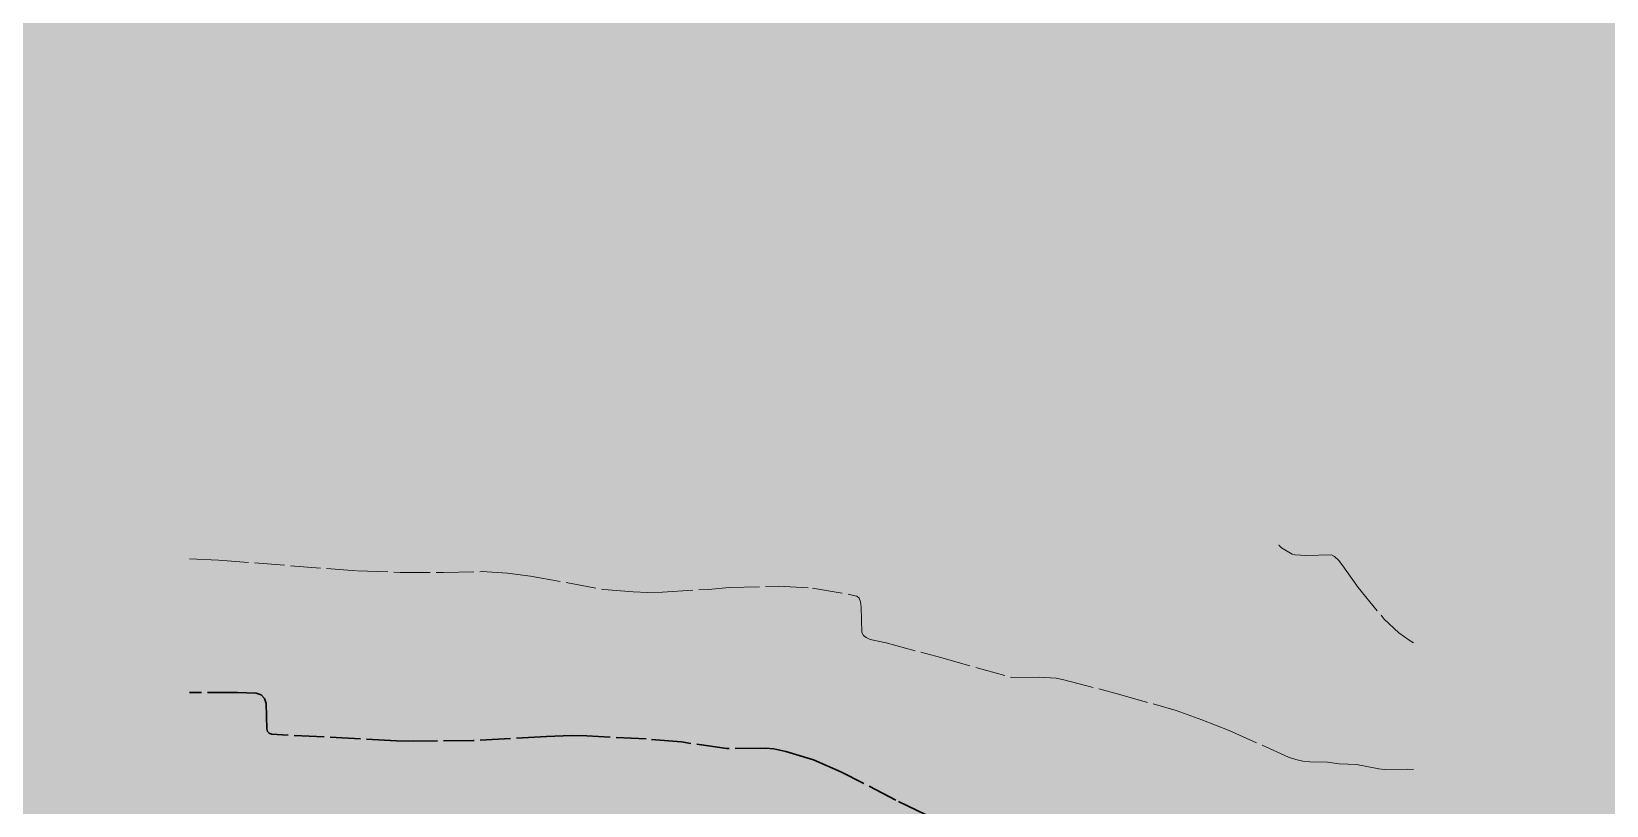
# Model space of a CAD drawing. Header units: metres. Extents: x 226877 to 228933, y 6571586 to 6573950.
# Drawn here: x 227771.2 to 227937.2, y 6571893.4 to 6571975 of the extents above; entities that cross this region are included whole.
import ezdxf

# ---------------------------------------------------------------- set-up
doc = ezdxf.new("R2010")
doc.units = ezdxf.units.M
doc.header["$LTSCALE"] = 2.5
doc.linetypes.add('DASHED', pattern=[1.524, 1.27, -0.254])
for name, color, linetype, lineweight in [('C-IMAG-LOCL', 8, 'CONTINUOUS', 13), ('C-PROP-BDY', 3, 'CONTINUOUS', 50), ('C-TOPO-EXST', 8, 'DASHED', 13)]:
    doc.layers.add(name, color=color, linetype=linetype, lineweight=lineweight)
picture_1 = doc.add_image_def('image1.png', size_in_pixel=(1400, 1199))

msp = doc.modelspace()

# ---------------------------------------------------------------- hatches: boundary and pattern name
at = {"layer": 'C-PROP-BDY', "true_color": 0xffe633, "transparency": 33554521}
msp.add_hatch(color=7, dxfattribs=at).paths.add_polyline_path([(228025.27, 6571814.67), (227673.7, 6571859.47), (227625.75, 6571865.58), (227784.61, 6573120), (228184.96, 6573064.69)])
at = {"layer": 'C-PROP-BDY', "true_color": 0xe6f5e0}
msp.add_hatch(color=7, dxfattribs=at).paths.add_polyline_path([(228025.27, 6571814.67), (227673.7, 6571859.47), (227625.75, 6571865.58), (227784.61, 6573120), (228184.96, 6573064.69)])

# ---------------------------------------------------------------- linework, layer by layer
at = {"layer": 'C-TOPO-EXST', "lineweight": 13, "true_color": 0x808080}
for points in [[(227787.87, 6571919.4), (227790.91, 6571919.25), (227805.58, 6571918.12), (227810.05, 6571917.96), (227814.65, 6571917.95), (227818.7, 6571918.04), (227821.39, 6571917.88), (227823.81, 6571917.57), (227831.55, 6571916.14), (227834.61, 6571915.9), (227836.14, 6571915.85), (227837.73, 6571915.88), (227842.57, 6571916.17), (227844.76, 6571916.37), (227849.9, 6571916.5), (227853.52, 6571916.29), (227857.38, 6571915.64), (227858.21, 6571915.46), (227858.43, 6571915.23), (227858.58, 6571914.84), (227858.66, 6571914.29), (227858.73, 6571911.62), (227858.89, 6571911.32), (227859.18, 6571911.08), (227859.62, 6571910.9), (227861.28, 6571910.53), (227867.06, 6571908.97), (227874.5, 6571906.88), (227877.42, 6571906.93), (227879.22, 6571906.8), (227880.03, 6571906.64), (227885.77, 6571905.13), (227891.87, 6571903.39), (227894.58, 6571902.43), (227897.44, 6571901.3), (227903.69, 6571898.48), (227904.47, 6571898.22), (227905.22, 6571898.05), (227905.95, 6571897.98), (227907.8, 6571897.96), (227909.03, 6571897.76), (227910.87, 6571897.7), (227913.21, 6571897.25), (227913.83, 6571897.19), (227916.2, 6571897.2), (227916.87, 6571897.17)], [(227902.68, 6571920.88), (227902.72, 6571920.8), (227902.95, 6571920.53), (227904.1, 6571919.88), (227904.42, 6571919.8), (227905.54, 6571919.74), (227908.23, 6571919.81), (227908.56, 6571919.62), (227908.96, 6571919.23), (227909.42, 6571918.65), (227911.03, 6571916.37), (227913.78, 6571913.04), (227915.32, 6571911.6), (227916.52, 6571910.73), (227916.87, 6571910.55)]]:
    msp.add_lwpolyline(points, dxfattribs=at)
at = {"layer": 'C-TOPO-EXST', "lineweight": 30, "true_color": 0x808080}
msp.add_lwpolyline([(227865.45, 6571892.44), (227862.31, 6571893.95), (227856.52, 6571896.94), (227853.62, 6571898.2), (227850.72, 6571899.06), (227849.47, 6571899.37), (227848.56, 6571899.44), (227844.49, 6571899.4), (227839.72, 6571900.08), (227835.99, 6571900.4), (227829.75, 6571900.73), (227828.14, 6571900.75), (227825.49, 6571900.66), (227817.8, 6571900.23), (227811.5, 6571900.16), (227809.68, 6571900.2), (227796.51, 6571900.91), (227796.26, 6571901.01), (227796.09, 6571901.19), (227796, 6571901.47), (227795.93, 6571904.13), (227795.75, 6571904.67), (227795.4, 6571905.04), (227794.89, 6571905.24), (227792.92, 6571905.31), (227788.25, 6571905.31), (227787.87, 6571905.3)], dxfattribs=at)

# ---------------------------------------------------------------- pictures from other files: only their frames are drawn
at = {"layer": 'C-IMAG-LOCL'}
image = msp.add_image(picture_1, insert=(226877.41, 6571586.24), size_in_units=(2055.89, 1762.19), dxfattribs=dict(at, fade=35))

doc.saveas('drawing.dxf')
